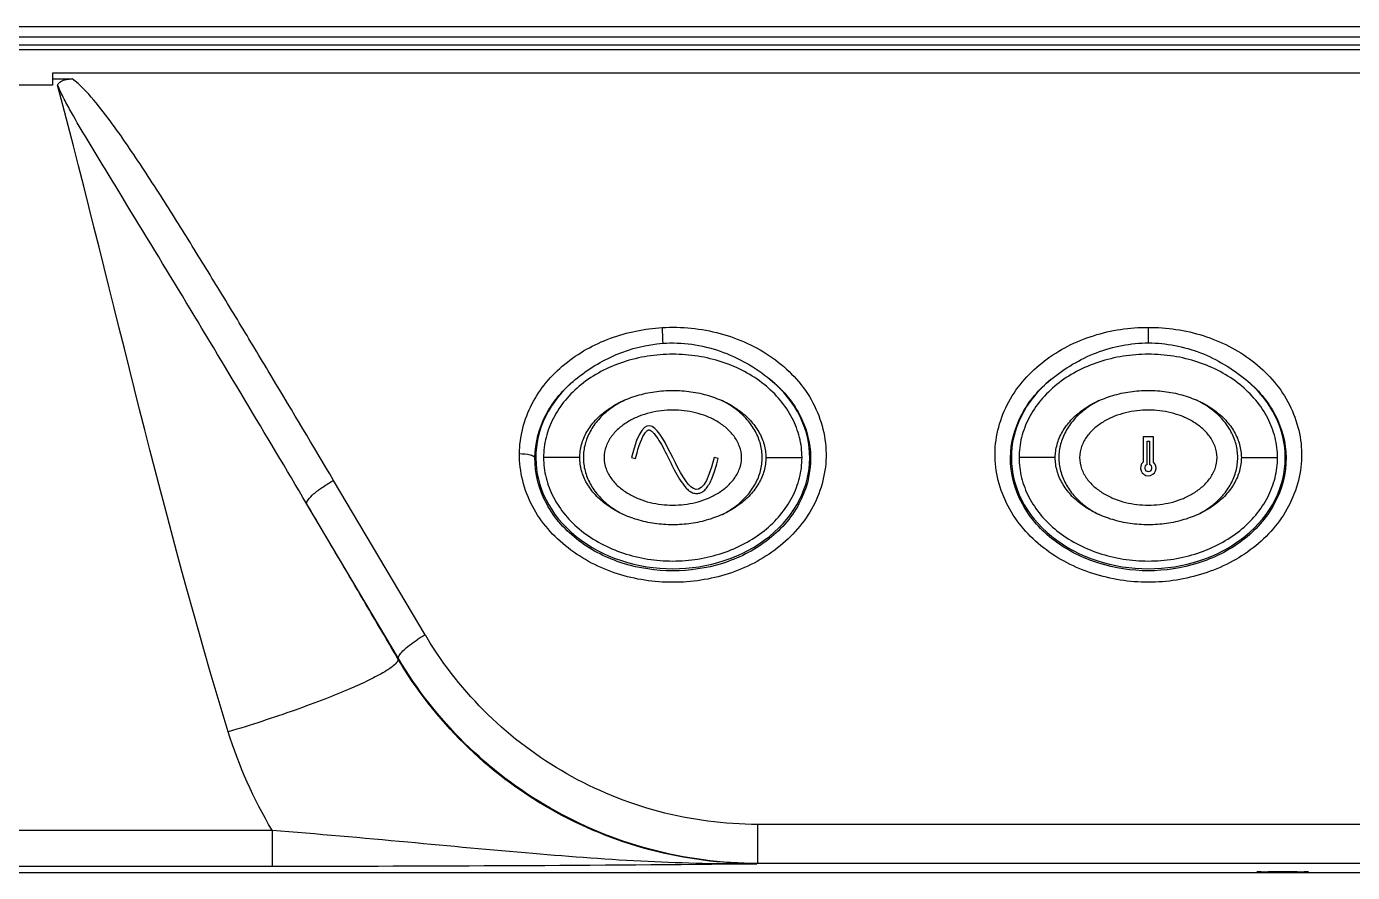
# Model space of a CAD drawing. Header units: millimetres. Extents: x -1319 to 3519, y -1539 to 2345.
# Drawn here: x 312.1 to 440.4, y -162.8 to -80.9 of the extents above; entities that cross this region are included whole.
import ezdxf

# ---------------------------------------------------------------- set-up
doc = ezdxf.new("R2010")
doc.units = ezdxf.units.MM
doc.header["$LTSCALE"] = 65.395
doc.layers.get('0').update_dxf_attribs({"linetype": 'CONTINUOUS'})

msp = doc.modelspace()

# ---------------------------------------------------------------- linework, layer by layer
at = {"linetype": 'Continuous'}
for p, q in [((233.06, -80.93), (1004.26, -80.93)), ((233.06, -81.93), (1004.26, -81.93)), ((1046.2, -83.2), (191.12, -83.2)), ((1004.26, -82.73), (233.06, -82.73)), ((922.66, -85.43), (314.66, -85.43)), ((314.66, -85.43), (314.66, -86.59)), ((314.66, -86.59), (191.2, -86.59)), ((314.66, -86), (316.57, -86)), ((420.68, -111.54), (420.68, -110.03)), ((421.16, -120.63), (420.16, -120.63)), ((420.16, -120.63), (420.16, -123.07)), ((420.56, -121.03), (420.76, -121.03)), ((420.56, -123.3), (420.56, -121.03)), ((420.76, -121.03), (420.76, -123.3)), ((421.16, -123.07), (421.16, -120.63)), ((365.66, -122.63), (362.16, -122.63)), ((370.66, -122.63), (371.05, -122.73)), ((379.05, -122.73), (378.66, -122.63)), ((383.66, -122.63), (387.16, -122.63)), ((411.66, -122.63), (408.16, -122.63)), ((429.66, -122.63), (433.16, -122.63)), ((350.72, -139.78), (341.85, -124.83)), ((348.13, -142.07), (339.26, -127.12)), ((348.13, -142.07), (348.07, -142.08)), ((192.16, -158.67), (335.89, -158.67)), ((335.89, -158.67), (335.89, -162.15)), ((854.44, -158.11), (382.88, -158.11)), ((382.88, -161.89), (382.88, -158.11)), ((193.14, -162.15), (335.89, -162.15)), ((267.55, -162.76), (614.77, -162.76)), ((854.44, -161.89), (382.88, -161.89))]:
    msp.add_line(p, q, dxfattribs=at)
for centre, radius, start, end in [((420.66, -123.63), 0.75, 131.8103, 48.1897), ((420.66, -123.63), 0.35, 106.6015, 73.3985), ((357.14, -151.37), 13.25, 118.9809, 123.0056), ((382.81, -120.73), 37.32, 210.6895, 211.1977), ((334.84, 4579.96), 4742.11, 270.01265, 270.57951)]:
    msp.add_arc(centre, radius, start, end, dxfattribs=at)
for centre, start_param, end_param in [((374.66, -122.63), 8.646218, 13.344975), ((420.66, -122.63), 2.363064, 7.061677)]:
    msp.add_ellipse(centre, major_axis=(13.25, 0), ratio=0.811321, start_param=start_param, end_param=end_param, dxfattribs=at)
msp.add_ellipse((433.66, -162.7), major_axis=(2.5, 0), ratio=0.008727, dxfattribs=at)
for points in [[(315.15, -86.59), (315.2, -86.45), (315.34, -86.34), (315.47, -86.26)], [(331.66, -149.16), (325.32, -128.55), (320.64, -107.45), (315.15, -86.59)], [(315.47, -86.26), (315.79, -86.06), (316.19, -86), (316.57, -86)], [(387.16, -122.63), (387.16, -121.98), (387, -120.67), (386.28, -118.78), (385.12, -117.04), (383.56, -115.51), (381.65, -114.26), (379.47, -113.33), (377.11, -112.76), (374.66, -112.57), (372.21, -112.76), (369.85, -113.33), (367.67, -114.26), (365.76, -115.51), (364.2, -117.04), (363.04, -118.78), (362.32, -120.67), (362.16, -121.98), (362.16, -122.63)], [(433.16, -122.63), (433.16, -121.98), (433, -120.67), (432.28, -118.78), (431.12, -117.04), (429.56, -115.51), (427.65, -114.26), (425.47, -113.33), (423.11, -112.76), (420.66, -112.57), (418.21, -112.76), (415.85, -113.33), (413.67, -114.26), (411.76, -115.51), (410.2, -117.04), (409.04, -118.78), (408.32, -120.67), (408.16, -121.98), (408.16, -122.63)], [(365.66, -122.63), (365.66, -122.21), (365.78, -121.35), (366.29, -120.13), (367.13, -119), (368.26, -118), (369.63, -117.19), (371.19, -116.59), (372.89, -116.21), (374.66, -116.09), (376.43, -116.21), (378.13, -116.59), (379.69, -117.19), (381.07, -118), (382.19, -119), (383.03, -120.13), (383.54, -121.35), (383.66, -122.21), (383.66, -122.63)], [(411.66, -122.63), (411.66, -122.21), (411.78, -121.35), (412.29, -120.13), (413.13, -119), (414.26, -118), (415.63, -117.19), (417.19, -116.59), (418.89, -116.21), (420.66, -116.09), (422.43, -116.21), (424.13, -116.59), (425.69, -117.19), (427.07, -118), (428.19, -119), (429.03, -120.13), (429.54, -121.35), (429.66, -122.21), (429.66, -122.63)], [(378.66, -122.63), (377.99, -125.3), (376.66, -126.63), (374.66, -122.63), (372.66, -118.63), (371.33, -119.96), (370.66, -122.63)], [(362.16, -122.63), (362.16, -123.29), (362.32, -124.59), (363.04, -126.48), (364.2, -128.22), (365.76, -129.75), (367.67, -131), (369.85, -131.93), (372.21, -132.5), (374.66, -132.7), (377.11, -132.5), (379.47, -131.93), (381.65, -131), (383.56, -129.75), (385.12, -128.22), (386.28, -126.48), (387, -124.59), (387.16, -123.29), (387.16, -122.63)], [(383.66, -122.63), (383.66, -123.06), (383.54, -123.91), (383.03, -125.13), (382.19, -126.27), (381.07, -127.26), (379.69, -128.07), (378.13, -128.67), (376.43, -129.05), (374.66, -129.17), (372.89, -129.05), (371.19, -128.67), (369.63, -128.07), (368.26, -127.26), (367.13, -126.27), (366.29, -125.13), (365.78, -123.91), (365.66, -123.06), (365.66, -122.63)], [(408.16, -122.63), (408.16, -123.29), (408.32, -124.59), (409.04, -126.48), (410.2, -128.22), (411.76, -129.75), (413.67, -131), (415.85, -131.93), (418.21, -132.5), (420.66, -132.7), (423.11, -132.5), (425.47, -131.93), (427.65, -131), (429.56, -129.75), (431.12, -128.22), (432.28, -126.48), (433, -124.59), (433.16, -123.29), (433.16, -122.63)], [(429.66, -122.63), (429.66, -123.06), (429.54, -123.91), (429.03, -125.13), (428.19, -126.27), (427.07, -127.26), (425.69, -128.07), (424.13, -128.67), (422.43, -129.05), (420.66, -129.17), (418.89, -129.05), (417.19, -128.67), (415.63, -128.07), (414.26, -127.26), (413.13, -126.27), (412.29, -125.13), (411.78, -123.91), (411.66, -123.06), (411.66, -122.63)], [(348.07, -142.08), (345.13, -137.09), (342.2, -132.1), (339.26, -127.12)], [(335.89, -158.67), (334.13, -155.68), (332.68, -152.48), (331.66, -149.16)]]:
    msp.add_open_spline(points, degree=3, dxfattribs=at)
for points, knots in [([(339.26, -127.12), (337.27, -123.76), (333.27, -117.04), (327.22, -106.97), (322.63, -99.43), (319.54, -94.39), (318, -91.84), (316.73, -89.7), (315.89, -88.17), (315.44, -87.28), (315.26, -86.82), (315.15, -86.59)], [0, 0, 0, 0, 0.248335, 0.497137, 0.74718, 0.810086, 0.873235, 0.936626, 0.968358, 0.984201, 1, 1, 1, 1]), ([(341.85, -124.83), (339.87, -121.51), (336.9, -116.53), (332.92, -109.9), (329.9, -104.95), (326.85, -100.01), (324.26, -95.93), (322.12, -92.71), (320.45, -90.32), (318.68, -88.02), (317.36, -86.57), (316.57, -86)], [0, 0, 0, 0, 0.249728, 0.374608, 0.499506, 0.62443, 0.749408, 0.811936, 0.874513, 0.93718, 1, 1, 1, 1]), ([(359.83, -122.24), (359.84, -120.6), (360.71, -117.25), (364.04, -113.33), (368.55, -110.84), (371.93, -110.15), (373.63, -110.05)], [0, 0, 0, 0, 0.245103, 0.493635, 0.745752, 1, 1, 1, 1]), ([(373.61, -110.05), (373.62, -110.19), (373.65, -110.7), (373.68, -111.21), (373.69, -111.57)], [0, 0, 0, 0, 0.272305, 1, 1, 1, 1]), ([(373.63, -110.05), (375.51, -109.94), (379.3, -110.33), (384.48, -112.66), (388.42, -116.75), (389.47, -120.44), (389.49, -122.24)], [0, 0, 0, 0, 0.254082, 0.506549, 0.755254, 1, 1, 1, 1]), ([(405.83, -122.24), (405.85, -120.52), (406.81, -117), (410.43, -112.99), (415.27, -110.56), (418.86, -110.02), (420.65, -110.03)], [0, 0, 0, 0, 0.244894, 0.493448, 0.745715, 1, 1, 1, 1]), ([(420.65, -110.03), (422.44, -110.03), (426.04, -110.55), (430.89, -112.99), (434.51, -117), (435.47, -120.52), (435.49, -122.24)], [0, 0, 0, 0, 0.254285, 0.506557, 0.755111, 1, 1, 1, 1]), ([(365.23, -115.08), (366.42, -114.1), (369.09, -112.45), (372.15, -111.69), (373.69, -111.57)], [0, 0, 0, 0, 0.500211, 1, 1, 1, 1]), ([(373.69, -111.57), (375.55, -111.44), (379.36, -111.99), (382.65, -113.9), (384.09, -115.08)], [0, 0, 0, 0, 0.499605, 1, 1, 1, 1]), ([(411.23, -115.08), (412.55, -114), (415.53, -112.2), (418.97, -111.54), (420.68, -111.54)], [0, 0, 0, 0, 0.500311, 1, 1, 1, 1]), ([(420.68, -111.54), (422.38, -111.54), (425.81, -112.21), (428.78, -114), (430.09, -115.08)], [0, 0, 0, 0, 0.499692, 1, 1, 1, 1]), ([(361.33, -122.63), (361.34, -121.19), (362.12, -118.26), (364.09, -116.01), (365.23, -115.08)], [0, 0, 0, 0, 0.495279, 1, 1, 1, 1]), ([(384.09, -115.08), (385.23, -116), (387.2, -118.26), (387.98, -121.19), (387.99, -122.63)], [0, 0, 0, 0, 0.504682, 1, 1, 1, 1]), ([(407.33, -122.63), (407.34, -121.19), (408.14, -118.27), (410.09, -116.01), (411.23, -115.08)], [0, 0, 0, 0, 0.495062, 1, 1, 1, 1]), ([(430.1, -115.09), (431.23, -116.01), (433.19, -118.27), (433.98, -121.19), (433.99, -122.63)], [0, 0, 0, 0, 0.504949, 1, 1, 1, 1]), ([(369.91, -117.12), (369.89, -117.13), (369.4, -117.37), (368.5, -117.93), (367.42, -118.94), (366.62, -120.09), (366.12, -121.33), (365.95, -122.63), (366.12, -123.93), (366.62, -125.17), (367.42, -126.32), (368.5, -127.33), (369.42, -127.9), (369.93, -128.15), (369.96, -128.17)], [0, 0, 0, 0, 0.003637, 0.102525, 0.201413, 0.300301, 0.399188, 0.498076, 0.596964, 0.695852, 0.79474, 0.893628, 0.992516, 1, 1, 1, 1]), ([(379.41, -128.14), (379.43, -128.14), (379.92, -127.89), (380.82, -127.33), (381.9, -126.32), (382.7, -125.17), (383.2, -123.93), (383.37, -122.63), (383.2, -121.33), (382.7, -120.09), (381.9, -118.94), (380.82, -117.93), (379.9, -117.36), (379.39, -117.11), (379.36, -117.09)], [0, 0, 0, 0, 0.003637, 0.102525, 0.201413, 0.300301, 0.399188, 0.498076, 0.596964, 0.695852, 0.79474, 0.893628, 0.992516, 1, 1, 1, 1]), ([(415.91, -117.12), (415.89, -117.13), (415.4, -117.37), (414.5, -117.93), (413.42, -118.94), (412.62, -120.09), (412.12, -121.33), (411.95, -122.63), (412.12, -123.93), (412.62, -125.17), (413.42, -126.32), (414.5, -127.33), (415.42, -127.9), (415.93, -128.15), (415.96, -128.17)], [0, 0, 0, 0, 0.003637, 0.102525, 0.201413, 0.300301, 0.399188, 0.498076, 0.596964, 0.695852, 0.79474, 0.893628, 0.992516, 1, 1, 1, 1]), ([(425.41, -128.14), (425.43, -128.14), (425.92, -127.89), (426.82, -127.33), (427.9, -126.32), (428.7, -125.17), (429.2, -123.93), (429.37, -122.63), (429.2, -121.33), (428.7, -120.09), (427.9, -118.94), (426.82, -117.93), (425.9, -117.36), (425.39, -117.11), (425.36, -117.09)], [0, 0, 0, 0, 0.003637, 0.102525, 0.201413, 0.300301, 0.399188, 0.498076, 0.596964, 0.695852, 0.79474, 0.893628, 0.992516, 1, 1, 1, 1]), ([(374.66, -118.03), (373.92, -118.03), (372.81, -118.16), (371.39, -118.61), (370.39, -119.09), (369.48, -119.73), (368.7, -120.54), (368.15, -121.52), (367.94, -122.63), (368.15, -123.74), (368.7, -124.72), (369.48, -125.53), (370.39, -126.17), (371.39, -126.65), (372.81, -127.1), (373.92, -127.23), (374.66, -127.23)], [0, 0, 0, 0, 0.124894, 0.187463, 0.250036, 0.312609, 0.375154, 0.437628, 0.500003, 0.562376, 0.624851, 0.687396, 0.749968, 0.812539, 0.875107, 1, 1, 1, 1]), ([(374.66, -127.23), (375.4, -127.23), (376.51, -127.1), (377.93, -126.65), (378.93, -126.17), (379.84, -125.53), (380.62, -124.72), (381.17, -123.74), (381.38, -122.63), (381.17, -121.52), (380.62, -120.54), (379.84, -119.73), (378.93, -119.09), (377.93, -118.61), (376.51, -118.16), (375.4, -118.03), (374.66, -118.03)], [0, 0, 0, 0, 0.124894, 0.187463, 0.250036, 0.312609, 0.375154, 0.437628, 0.500003, 0.562376, 0.624851, 0.687396, 0.749968, 0.812539, 0.875107, 1, 1, 1, 1]), ([(420.66, -118.03), (419.92, -118.03), (418.81, -118.16), (417.39, -118.61), (416.39, -119.09), (415.48, -119.73), (414.7, -120.54), (414.15, -121.52), (413.94, -122.63), (414.15, -123.74), (414.7, -124.72), (415.48, -125.53), (416.39, -126.17), (417.39, -126.65), (418.81, -127.1), (419.92, -127.23), (420.66, -127.23)], [0, 0, 0, 0, 0.124894, 0.187463, 0.250036, 0.312609, 0.375154, 0.437628, 0.500003, 0.562376, 0.624851, 0.687396, 0.749968, 0.812539, 0.875107, 1, 1, 1, 1]), ([(420.66, -127.23), (421.4, -127.23), (422.51, -127.1), (423.93, -126.65), (424.93, -126.17), (425.84, -125.53), (426.62, -124.72), (427.17, -123.74), (427.38, -122.63), (427.17, -121.52), (426.62, -120.54), (425.84, -119.73), (424.93, -119.09), (423.93, -118.61), (422.51, -118.16), (421.4, -118.03), (420.66, -118.03)], [0, 0, 0, 0, 0.124894, 0.187463, 0.250036, 0.312609, 0.375154, 0.437628, 0.500003, 0.562376, 0.624851, 0.687396, 0.749968, 0.812539, 0.875107, 1, 1, 1, 1]), ([(371.05, -122.73), (371.21, -122.07), (371.54, -121.02), (371.93, -120.28), (372.18, -120.01), (372.3, -119.95), (372.36, -119.95), (372.47, -119.97), (372.64, -120.09), (372.92, -120.37), (373.32, -120.93), (373.8, -121.81), (374.3, -122.81), (374.8, -123.81), (375.32, -124.74), (375.76, -125.38), (376.14, -125.78), (376.47, -126), (376.86, -126.13), (377.3, -126.09), (377.68, -125.86), (378.09, -125.4), (378.54, -124.52), (378.88, -123.41), (379.05, -122.73)], [0, 0, 0, 0, 0.0625, 0.125, 0.15625, 0.1875, 0.21875, 0.25, 0.28125, 0.3125, 0.375, 0.4375, 0.5, 0.5625, 0.625, 0.6875, 0.71875, 0.75, 0.78125, 0.8125, 0.84375, 0.875, 0.9375, 1, 1, 1, 1]), ([(389.49, -122.24), (389.51, -123.99), (388.6, -127.57), (384.97, -131.65), (380.1, -134.16), (374.66, -134.96), (369.22, -134.16), (364.35, -131.65), (360.72, -127.57), (359.81, -123.99), (359.83, -122.24)], [0, 0, 0, 0, 0.122548, 0.246883, 0.373004, 0.499998, 0.626996, 0.753118, 0.877454, 1, 1, 1, 1]), ([(359.83, -122.24), (360.18, -122.25), (360.66, -122.29), (361.15, -122.44), (361.32, -122.57), (361.33, -122.63)], [0, 0, 0, 0, 0.658251, 0.878265, 1, 1, 1, 1]), ([(387.99, -122.63), (388.01, -124.17), (387.18, -127.35), (383.89, -130.93), (379.52, -133.12), (374.66, -133.81), (369.8, -133.12), (365.43, -130.93), (362.14, -127.35), (361.31, -124.17), (361.33, -122.63)], [0, 0, 0, 0, 0.121683, 0.245944, 0.37244, 0.499998, 0.627559, 0.754059, 0.878321, 1, 1, 1, 1]), ([(435.49, -122.24), (435.51, -123.99), (434.58, -127.55), (430.98, -131.66), (426.09, -134.12), (420.66, -134.97), (415.23, -134.12), (410.34, -131.66), (406.74, -127.55), (405.81, -123.99), (405.83, -122.24)], [0, 0, 0, 0, 0.122501, 0.246776, 0.3729, 0.499996, 0.627095, 0.753213, 0.87749, 1, 1, 1, 1]), ([(433.99, -122.63), (434.01, -124.17), (433.15, -127.33), (429.9, -130.93), (425.51, -133.08), (420.66, -133.83), (415.81, -133.08), (411.42, -130.93), (408.17, -127.34), (407.31, -124.17), (407.33, -122.63)], [0, 0, 0, 0, 0.121673, 0.24582, 0.37235, 0.499996, 0.627643, 0.754172, 0.878321, 1, 1, 1, 1]), ([(339.26, -127.12), (339.21, -126.99), (339.45, -126.58), (339.97, -126.08), (340.82, -125.43), (341.49, -125.03), (341.85, -124.83)], [0, 0, 0, 0, 0.114243, 0.338538, 0.649987, 1, 1, 1, 1]), ([(348.13, -142.07), (348.09, -141.97), (348.23, -141.67), (348.8, -141.05), (349.43, -140.58), (349.92, -140.26)], [0, 0, 0, 0, 0.116215, 0.330432, 1, 1, 1, 1]), ([(382.88, -158.11), (379.66, -158.11), (373.2, -157.27), (364.22, -153.58), (356.51, -147.79), (352.52, -142.76), (350.89, -140.07)], [0, 0, 0, 0, 0.252338, 0.503536, 0.752841, 1, 1, 1, 1]), ([(348.07, -142.08), (348.11, -142.26), (347.7, -142.77), (346.83, -143.34), (345.35, -144.15), (343.36, -145.05), (340.89, -146.04), (336.97, -147.49), (333.83, -148.51), (331.66, -149.16)], [0, 0, 0, 0, 0.029906, 0.090069, 0.182622, 0.305217, 0.453823, 0.623209, 1, 1, 1, 1]), ([(382.8, -161.91), (379.32, -161.91), (372.33, -161.01), (362.56, -157.01), (354.16, -150.63), (349.83, -145.07), (348.07, -142.08)], [0, 0, 0, 0, 0.249897, 0.50021, 0.750525, 1, 1, 1, 1]), ([(382.88, -161.89), (379.37, -161.89), (372.34, -160.96), (362.56, -156.92), (354.2, -150.55), (349.89, -145.03), (348.13, -142.07)], [0, 0, 0, 0, 0.252008, 0.503054, 0.752466, 1, 1, 1, 1]), ([(335.89, -158.67), (340.27, -159.01), (348.68, -159.76), (360.8, -160.92), (372.05, -161.76), (379.29, -161.93), (382.8, -161.91)], [0, 0, 0, 0, 0.280404, 0.538677, 0.776028, 1, 1, 1, 1])]:
    msp.add_open_spline(points, degree=3, knots=knots, dxfattribs=at)

doc.saveas('drawing.dxf')
